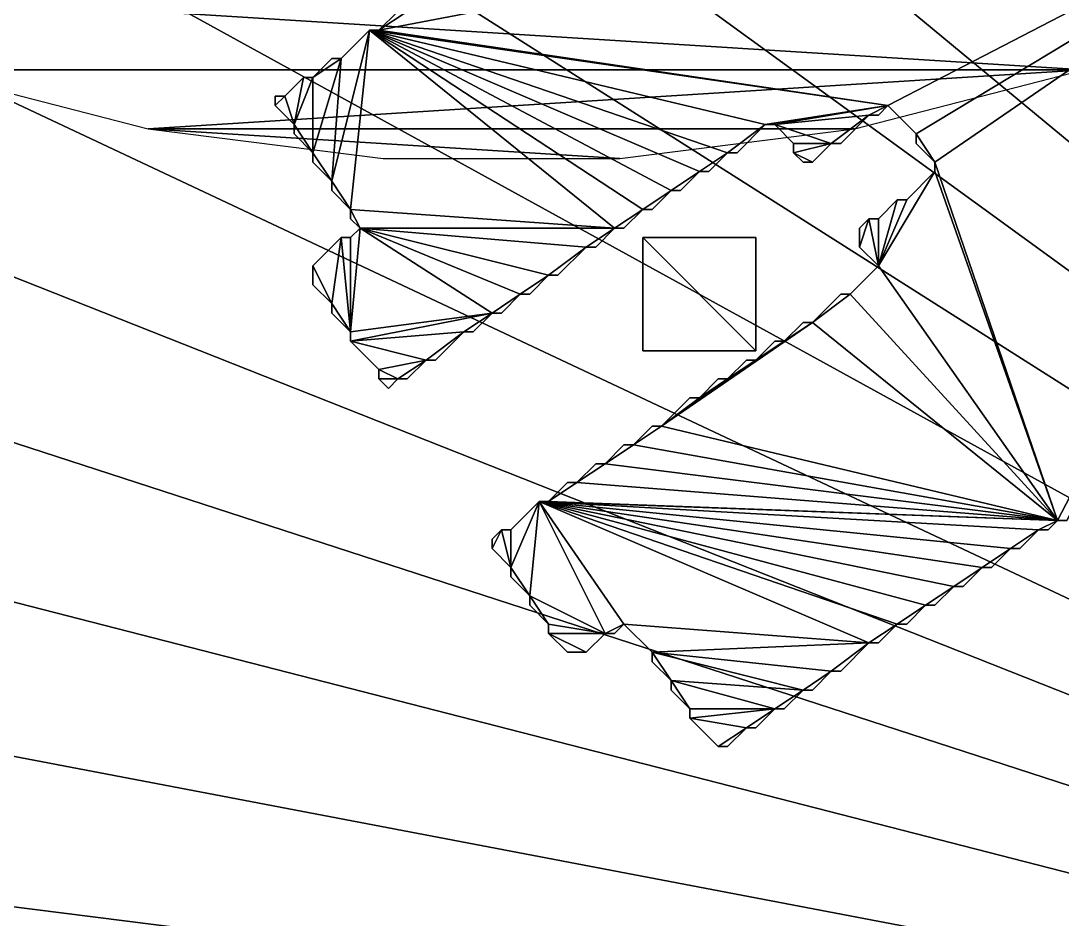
# Model space of a CAD drawing. Header units: metres. Extents: x 83 to 1014, y -33 to 839.
# Drawn here: x 232 to 342.5, y 275.7 to 371 of the extents above; entities that cross this region are included whole.
import ezdxf

# ---------------------------------------------------------------- set-up
doc = ezdxf.new("R2010")
doc.units = ezdxf.units.M

msp = doc.modelspace()

# ---------------------------------------------------------------- linework, layer by layer
for points in [[(291.44, 541.61, 250), (266.52, 538.46, 250), (479.26, 245.65, 250)], [(316.56, 541.61, 250), (291.44, 541.61, 250), (479.26, 245.65, 250)], [(341.48, 538.46, 250), (316.56, 541.61, 250), (479.26, 245.65, 250)], [(266.52, 538.46, 250), (242.2, 532.21, 250), (479.26, 245.65, 250)], [(365.8, 532.21, 250), (341.48, 538.46, 250), (479.26, 245.65, 250)], [(242.2, 532.21, 250), (218.84, 522.97, 250), (479.26, 245.65, 250)], [(218.84, 522.97, 250), (196.83, 510.87, 250), (479.26, 245.65, 250)], [(196.83, 510.87, 250), (176.52, 496.1, 250), (479.26, 245.65, 250)], [(176.52, 496.1, 250), (158.21, 478.91, 250), (479.26, 245.65, 250)], [(158.21, 478.91, 250), (142.2, 459.56, 250), (479.26, 245.65, 250)], [(142.2, 459.56, 250), (128.74, 438.35, 250), (479.26, 245.65, 250)], [(128.74, 438.35, 250), (118.04, 415.62, 250), (479.26, 245.65, 250)], [(118.04, 415.62, 250), (110.28, 391.74, 250), (479.26, 245.65, 250)], [(110.28, 391.74, 250), (105.58, 367.07, 250), (479.26, 245.65, 250)], [(270, 370), (380, 391), (273, 372)], [(324, 362), (380, 391), (270, 370)], [(273, 372, 200), (380, 391, 200), (270, 370, 200)], [(270, 370, 200), (380, 391, 200), (324, 362, 200)], [(327, 359), (380, 391), (324, 362)], [(324, 362, 200), (380, 391, 200), (327, 359, 200)], [(329, 356), (380, 391), (327, 359)], [(327, 359, 200), (380, 391, 200), (329, 356, 200)], [(329, 356), (342, 318), (380, 391)], [(380, 391, 200), (342, 318, 200), (329, 356, 200)], [(380, 391), (342, 318), (343, 318)], [(343, 318, 200), (342, 318, 200), (380, 391, 200)], [(368.16, 375.03, 250), (197.84, 375.03, 250), (344.8, 365.79, 250)], [(197.84, 375.03, 250), (221.2, 365.79, 250), (344.8, 365.79, 250)], [(270, 370), (272, 372), (270, 370, 200)], [(272, 372, 200), (270, 370, 200), (272, 372)], [(270, 370), (273, 372), (272, 372)], [(272, 372, 200), (273, 372, 200), (270, 370, 200)], [(265, 354), (269, 370), (266, 367)], [(267, 351), (269, 370), (265, 354)], [(266, 367, 200), (269, 370, 200), (265, 354, 200)], [(265, 354, 200), (269, 370, 200), (267, 351, 200)], [(266, 367), (269, 370), (266, 367, 200)], [(269, 370), (269, 370, 200), (266, 367, 200)], [(295, 349), (269, 370), (267, 351)], [(267, 351, 200), (269, 370, 200), (295, 349, 200)], [(269, 370), (270, 370), (269, 370, 200)], [(270, 370, 200), (269, 370, 200), (270, 370)], [(298, 351), (269, 370), (295, 349)], [(301, 353), (269, 370), (298, 351)], [(304, 355), (269, 370), (301, 353)], [(307, 357), (269, 370), (304, 355)], [(311, 360), (269, 370), (307, 357)], [(324, 362), (269, 370), (311, 360)], [(324, 362), (270, 370), (269, 370)], [(295, 349, 200), (269, 370, 200), (298, 351, 200)], [(298, 351, 200), (269, 370, 200), (301, 353, 200)], [(301, 353, 200), (269, 370, 200), (304, 355, 200)], [(304, 355, 200), (269, 370, 200), (307, 357, 200)], [(307, 357, 200), (269, 370, 200), (311, 360, 200)], [(311, 360, 200), (269, 370, 200), (324, 362, 200)], [(269, 370, 200), (270, 370, 200), (324, 362, 200)], [(105.58, 367.07, 250), (104, 342, 250), (479.26, 245.65, 250)], [(263, 365), (265, 367), (263, 365, 200)], [(265, 367, 200), (263, 365, 200), (265, 367)], [(263, 365), (266, 367), (265, 367)], [(263, 357), (266, 367), (263, 365)], [(265, 354), (266, 367), (263, 357)], [(265, 367, 200), (266, 367, 200), (263, 365, 200)], [(263, 365, 200), (266, 367, 200), (263, 357, 200)], [(263, 357, 200), (266, 367, 200), (265, 354, 200)], [(265, 367), (266, 367), (265, 367, 200)], [(266, 367, 200), (265, 367, 200), (266, 367)], [(221.2, 365.79, 250), (245.52, 359.54, 250), (344.8, 365.79, 250)], [(344.8, 365.79, 250), (245.52, 359.54, 250), (320.48, 359.54, 250)], [(260, 363), (262, 365), (260, 363, 200)], [(262, 365, 200), (260, 363, 200), (262, 365)], [(261, 360), (262, 365), (260, 363)], [(260, 363, 200), (262, 365, 200), (261, 360, 200)], [(261, 360), (263, 365), (262, 365)], [(263, 357), (263, 365), (261, 360)], [(262, 365, 200), (263, 365, 200), (261, 360, 200)], [(261, 360, 200), (263, 365, 200), (263, 357, 200)], [(262, 365), (263, 365), (262, 365, 200)], [(263, 365, 200), (262, 365, 200), (263, 365)], [(259, 362), (259, 363), (259, 362, 200)], [(259, 363, 200), (259, 362, 200), (259, 363)], [(259, 363), (260, 363), (259, 363, 200)], [(260, 363, 200), (259, 363, 200), (260, 363)], [(259, 362), (260, 363), (259, 363)], [(261, 360), (260, 363), (259, 362)], [(259, 363, 200), (260, 363, 200), (259, 362, 200)], [(259, 362, 200), (260, 363, 200), (261, 360, 200)], [(261, 360), (259, 362), (261, 360, 200)], [(259, 362, 200), (261, 360, 200), (259, 362)], [(324, 362), (311, 360), (312, 360)], [(312, 360, 200), (311, 360, 200), (324, 362, 200)], [(324, 362), (312, 360), (322, 361)], [(322, 361, 200), (312, 360, 200), (324, 362, 200)], [(324, 362), (322, 361), (323, 361)], [(323, 361, 200), (322, 361, 200), (324, 362, 200)], [(324, 362), (323, 361), (324, 362, 200)], [(323, 361, 200), (324, 362, 200), (323, 361)], [(327, 359), (324, 362), (327, 359, 200)], [(324, 362), (324, 362, 200), (327, 359, 200)], [(322, 361), (312, 360), (318, 358)], [(318, 358, 200), (312, 360, 200), (322, 361, 200)], [(322, 361), (318, 358), (319, 358)], [(319, 358, 200), (318, 358, 200), (322, 361, 200)], [(322, 361), (319, 358), (322, 361, 200)], [(319, 358), (319, 358, 200), (322, 361, 200)], [(323, 361), (322, 361), (323, 361, 200)], [(322, 361, 200), (323, 361, 200), (322, 361)], [(320.48, 359.54, 250), (245.52, 359.54, 250), (295.56, 356.39, 250)], [(270.44, 356.39, 250), (295.56, 356.39, 250), (245.52, 359.54, 250)], [(261, 359), (261, 360), (261, 359, 200)], [(261, 360, 200), (261, 359, 200), (261, 360)], [(263, 357), (261, 360), (261, 359)], [(261, 359, 200), (261, 360, 200), (263, 357, 200)], [(311, 360), (307, 357), (308, 357)], [(308, 357, 200), (307, 357, 200), (311, 360, 200)], [(311, 360), (308, 357), (311, 360, 200)], [(308, 357), (308, 357, 200), (311, 360, 200)], [(312, 360), (311, 360), (312, 360, 200)], [(311, 360, 200), (312, 360, 200), (311, 360)], [(314, 358), (312, 360), (314, 358, 200)], [(312, 360, 200), (314, 358, 200), (312, 360)], [(318, 358), (312, 360), (314, 358)], [(314, 358, 200), (312, 360, 200), (318, 358, 200)], [(263, 357), (261, 359), (263, 357, 200)], [(261, 359, 200), (263, 357, 200), (261, 359)], [(327, 358), (327, 359), (327, 358, 200)], [(327, 359, 200), (327, 358, 200), (327, 359)], [(329, 356), (327, 359), (327, 358)], [(327, 358, 200), (327, 359, 200), (329, 356, 200)], [(263, 356), (263, 357), (263, 356, 200)], [(263, 357, 200), (263, 356, 200), (263, 357)], [(265, 354), (263, 357), (263, 356)], [(263, 356, 200), (263, 357, 200), (265, 354, 200)], [(307, 357), (304, 355), (305, 355)], [(305, 355, 200), (304, 355, 200), (307, 357, 200)], [(307, 357), (305, 355), (307, 357, 200)], [(305, 355, 200), (307, 357, 200), (305, 355)], [(308, 357), (307, 357), (308, 357, 200)], [(307, 357, 200), (308, 357, 200), (307, 357)], [(314, 357), (314, 358), (314, 357, 200)], [(314, 358, 200), (314, 357, 200), (314, 358)], [(318, 358), (314, 357), (316, 356)], [(318, 358), (314, 358), (314, 357)], [(316, 356, 200), (314, 357, 200), (318, 358, 200)], [(314, 357, 200), (314, 358, 200), (318, 358, 200)], [(315, 356), (314, 357), (315, 356, 200)], [(314, 357, 200), (315, 356, 200), (314, 357)], [(316, 356), (314, 357), (315, 356)], [(315, 356, 200), (314, 357, 200), (316, 356, 200)], [(318, 358), (316, 356), (318, 358, 200)], [(316, 356, 200), (318, 358, 200), (316, 356)], [(319, 358), (318, 358), (319, 358, 200)], [(318, 358, 200), (319, 358, 200), (318, 358)], [(329, 356), (327, 358), (329, 356, 200)], [(327, 358, 200), (329, 356, 200), (327, 358)], [(265, 354), (263, 356), (265, 354, 200)], [(263, 356, 200), (265, 354, 200), (263, 356)], [(316, 356), (315, 356), (316, 356, 200)], [(315, 356, 200), (316, 356, 200), (315, 356)], [(329, 355), (329, 356), (329, 355, 200)], [(329, 356, 200), (329, 355, 200), (329, 356)], [(329, 355), (342, 318), (329, 356)], [(329, 356, 200), (342, 318, 200), (329, 355, 200)], [(304, 355), (301, 353), (302, 353)], [(302, 353, 200), (301, 353, 200), (304, 355, 200)], [(304, 355), (302, 353), (304, 355, 200)], [(302, 353, 200), (304, 355, 200), (302, 353)], [(305, 355), (304, 355), (305, 355, 200)], [(304, 355, 200), (305, 355, 200), (304, 355)], [(323, 345), (329, 355), (326, 352)], [(323, 345), (342, 318), (329, 355)], [(326, 352, 200), (329, 355, 200), (323, 345, 200)], [(329, 355, 200), (342, 318, 200), (323, 345, 200)], [(326, 352), (329, 355), (326, 352, 200)], [(329, 355), (329, 355, 200), (326, 352, 200)], [(265, 353), (265, 354), (265, 353, 200)], [(265, 354, 200), (265, 353, 200), (265, 354)], [(267, 351), (265, 354), (265, 353)], [(265, 353, 200), (265, 354, 200), (267, 351, 200)], [(267, 351), (265, 353), (267, 351, 200)], [(265, 353, 200), (267, 351, 200), (265, 353)], [(301, 353), (298, 351), (299, 351)], [(299, 351, 200), (298, 351, 200), (301, 353, 200)], [(301, 353), (299, 351), (301, 353, 200)], [(299, 351, 200), (301, 353, 200), (299, 351)], [(302, 353), (301, 353), (302, 353, 200)], [(301, 353, 200), (302, 353, 200), (301, 353)], [(323, 350), (325, 352), (323, 350, 200)], [(325, 352, 200), (323, 350, 200), (325, 352)], [(323, 345), (325, 352), (323, 350)], [(323, 345), (326, 352), (325, 352)], [(323, 350, 200), (325, 352, 200), (323, 345, 200)], [(325, 352, 200), (326, 352, 200), (323, 345, 200)], [(325, 352), (326, 352), (325, 352, 200)], [(326, 352, 200), (325, 352, 200), (326, 352)], [(267, 350), (267, 351), (267, 350, 200)], [(267, 351, 200), (267, 350, 200), (267, 351)], [(268, 349), (267, 351), (267, 350)], [(295, 349), (267, 351), (268, 349)], [(267, 350, 200), (267, 351, 200), (268, 349, 200)], [(268, 349, 200), (267, 351, 200), (295, 349, 200)], [(298, 351), (295, 349), (296, 349)], [(296, 349, 200), (295, 349, 200), (298, 351, 200)], [(298, 351), (296, 349), (298, 351, 200)], [(296, 349, 200), (298, 351, 200), (296, 349)], [(299, 351), (298, 351), (299, 351, 200)], [(298, 351, 200), (299, 351, 200), (298, 351)], [(268, 349), (267, 350), (268, 349, 200)], [(267, 350, 200), (268, 349, 200), (267, 350)], [(321, 349), (322, 350), (321, 349, 200)], [(322, 350, 200), (321, 349, 200), (322, 350)], [(321, 347), (322, 350), (321, 349)], [(323, 345), (322, 350), (321, 347)], [(321, 349, 200), (322, 350, 200), (321, 347, 200)], [(321, 347, 200), (322, 350, 200), (323, 345, 200)], [(322, 350), (323, 350), (322, 350, 200)], [(323, 350, 200), (322, 350, 200), (323, 350)], [(323, 345), (323, 350), (322, 350)], [(322, 350, 200), (323, 350, 200), (323, 345, 200)], [(267, 348), (268, 349), (267, 348, 200)], [(268, 349, 200), (267, 348, 200), (268, 349)], [(267, 338), (268, 349), (267, 348)], [(282, 340), (268, 349), (267, 338)], [(267, 348, 200), (268, 349, 200), (267, 338, 200)], [(267, 338, 200), (268, 349, 200), (282, 340, 200)], [(285, 342), (268, 349), (282, 340)], [(288, 344), (268, 349), (285, 342)], [(292, 347), (268, 349), (288, 344)], [(295, 349), (268, 349), (292, 347)], [(282, 340, 200), (268, 349, 200), (285, 342, 200)], [(285, 342, 200), (268, 349, 200), (288, 344, 200)], [(288, 344, 200), (268, 349, 200), (292, 347, 200)], [(292, 347, 200), (268, 349, 200), (295, 349, 200)], [(295, 349), (292, 347), (293, 347)], [(293, 347, 200), (292, 347, 200), (295, 349, 200)], [(295, 349), (293, 347), (295, 349, 200)], [(293, 347, 200), (295, 349, 200), (293, 347)], [(296, 349), (295, 349), (296, 349, 200)], [(295, 349, 200), (296, 349, 200), (295, 349)], [(321, 347), (321, 349), (321, 347, 200)], [(321, 349, 200), (321, 347, 200), (321, 349)], [(263, 345), (266, 348), (263, 345, 200)], [(266, 348), (266, 348, 200), (263, 345, 200)], [(265, 341), (266, 348), (263, 345)], [(263, 345, 200), (266, 348, 200), (265, 341, 200)], [(267, 338), (266, 348), (265, 341)], [(265, 341, 200), (266, 348, 200), (267, 338, 200)], [(266, 348), (267, 348), (266, 348, 200)], [(267, 348, 200), (266, 348, 200), (267, 348)], [(267, 338), (267, 348), (266, 348)], [(266, 348, 200), (267, 348, 200), (267, 338, 200)], [(292, 347), (288, 344), (289, 344)], [(289, 344, 200), (288, 344, 200), (292, 347, 200)], [(292, 347), (289, 344), (292, 347, 200)], [(289, 344), (289, 344, 200), (292, 347, 200)], [(293, 347), (292, 347), (293, 347, 200)], [(292, 347, 200), (293, 347, 200), (292, 347)], [(310, 348), (298, 348), (310, 348, 250)], [(298, 348, 250), (310, 348, 250), (298, 348)], [(298, 348), (298, 336), (298, 348, 250)], [(298, 336, 250), (298, 348, 250), (298, 336)], [(298, 348), (310, 336), (298, 336)], [(310, 336), (298, 348), (310, 348)], [(298, 336, 250), (310, 336, 250), (298, 348, 250)], [(310, 348, 250), (298, 348, 250), (310, 336, 250)], [(310, 336), (310, 348), (310, 336, 250)], [(310, 348, 250), (310, 336, 250), (310, 348)], [(323, 345), (321, 347), (323, 345, 200)], [(321, 347, 200), (323, 345, 200), (321, 347)], [(263, 343), (263, 345), (263, 343, 200)], [(263, 345, 200), (263, 343, 200), (263, 345)], [(265, 341), (263, 345), (263, 343)], [(263, 343, 200), (263, 345, 200), (265, 341, 200)], [(320, 342), (323, 345), (320, 342, 200)], [(323, 345), (323, 345, 200), (320, 342, 200)], [(320, 342), (342, 318), (323, 345)], [(323, 345, 200), (342, 318, 200), (320, 342, 200)], [(288, 344), (285, 342), (286, 342)], [(286, 342, 200), (285, 342, 200), (288, 344, 200)], [(288, 344), (286, 342), (288, 344, 200)], [(286, 342, 200), (288, 344, 200), (286, 342)], [(289, 344), (288, 344), (289, 344, 200)], [(288, 344, 200), (289, 344, 200), (288, 344)], [(265, 341), (263, 343), (265, 341, 200)], [(263, 343, 200), (265, 341, 200), (263, 343)], [(104, 342, 250), (105.58, 316.93, 250), (479.26, 245.65, 250)], [(285, 342), (282, 340), (283, 340)], [(283, 340, 200), (282, 340, 200), (285, 342, 200)], [(285, 342), (283, 340), (285, 342, 200)], [(283, 340, 200), (285, 342, 200), (283, 340)], [(286, 342), (285, 342), (286, 342, 200)], [(285, 342, 200), (286, 342, 200), (285, 342)], [(316, 339), (319, 342), (316, 339, 200)], [(319, 342), (319, 342, 200), (316, 339, 200)], [(316, 339), (320, 342), (319, 342)], [(316, 339), (342, 318), (320, 342)], [(319, 342, 200), (320, 342, 200), (316, 339, 200)], [(320, 342, 200), (342, 318, 200), (316, 339, 200)], [(319, 342), (320, 342), (319, 342, 200)], [(320, 342, 200), (319, 342, 200), (320, 342)], [(265, 340), (265, 341), (265, 340, 200)], [(265, 341, 200), (265, 340, 200), (265, 341)], [(267, 338), (265, 341), (265, 340)], [(265, 340, 200), (265, 341, 200), (267, 338, 200)], [(267, 338), (265, 340), (267, 338, 200)], [(265, 340, 200), (267, 338, 200), (265, 340)], [(282, 340), (267, 337), (279, 338)], [(282, 340), (267, 338), (267, 337)], [(279, 338, 200), (267, 337, 200), (282, 340, 200)], [(267, 337, 200), (267, 338, 200), (282, 340, 200)], [(282, 340), (279, 338), (280, 338)], [(280, 338, 200), (279, 338, 200), (282, 340, 200)], [(282, 340), (280, 338), (282, 340, 200)], [(280, 338, 200), (282, 340, 200), (280, 338)], [(283, 340), (282, 340), (283, 340, 200)], [(282, 340, 200), (283, 340, 200), (282, 340)], [(300, 328), (316, 339), (313, 337)], [(300, 328), (342, 318), (316, 339)], [(313, 337, 200), (316, 339, 200), (300, 328, 200)], [(316, 339, 200), (342, 318, 200), (300, 328, 200)], [(313, 337), (315, 339), (313, 337, 200)], [(315, 339, 200), (313, 337, 200), (315, 339)], [(313, 337), (316, 339), (315, 339)], [(315, 339, 200), (316, 339, 200), (313, 337, 200)], [(315, 339), (316, 339), (315, 339, 200)], [(316, 339, 200), (315, 339, 200), (316, 339)], [(267, 337), (267, 338), (267, 337, 200)], [(267, 338, 200), (267, 337, 200), (267, 338)], [(279, 338), (267, 337), (275, 335)], [(275, 335, 200), (267, 337, 200), (279, 338, 200)], [(279, 338), (275, 335), (276, 335)], [(276, 335, 200), (275, 335, 200), (279, 338, 200)], [(279, 338), (276, 335), (279, 338, 200)], [(276, 335), (276, 335, 200), (279, 338, 200)], [(280, 338), (279, 338), (280, 338, 200)], [(279, 338, 200), (280, 338, 200), (279, 338)], [(270, 334), (267, 337), (270, 334, 200)], [(267, 337), (267, 337, 200), (270, 334, 200)], [(275, 335), (267, 337), (270, 334)], [(270, 334, 200), (267, 337, 200), (275, 335, 200)], [(298, 336), (310, 336), (298, 336, 250)], [(310, 336, 250), (298, 336, 250), (310, 336)], [(300, 328), (313, 337), (310, 335)], [(310, 335, 200), (313, 337, 200), (300, 328, 200)], [(310, 335), (312, 337), (310, 335, 200)], [(312, 337, 200), (310, 335, 200), (312, 337)], [(310, 335), (313, 337), (312, 337)], [(312, 337, 200), (313, 337, 200), (310, 335, 200)], [(312, 337), (313, 337), (312, 337, 200)], [(313, 337, 200), (312, 337, 200), (313, 337)], [(275, 335), (270, 334), (272, 333)], [(272, 333, 200), (270, 334, 200), (275, 335, 200)], [(275, 335), (272, 333), (273, 333)], [(273, 333, 200), (272, 333, 200), (275, 335, 200)], [(275, 335), (273, 333), (275, 335, 200)], [(273, 333, 200), (275, 335, 200), (273, 333)], [(276, 335), (275, 335), (276, 335, 200)], [(275, 335, 200), (276, 335, 200), (275, 335)], [(300, 328), (310, 335), (307, 333)], [(307, 333, 200), (310, 335, 200), (300, 328, 200)], [(307, 333), (309, 335), (307, 333, 200)], [(309, 335, 200), (307, 333, 200), (309, 335)], [(307, 333), (310, 335), (309, 335)], [(309, 335, 200), (310, 335, 200), (307, 333, 200)], [(309, 335), (310, 335), (309, 335, 200)], [(310, 335, 200), (309, 335, 200), (310, 335)], [(270, 333), (270, 334), (270, 333, 200)], [(270, 334, 200), (270, 333, 200), (270, 334)], [(272, 333), (270, 334), (270, 333)], [(270, 333, 200), (270, 334, 200), (272, 333, 200)], [(271, 332), (270, 333), (271, 332, 200)], [(270, 333, 200), (271, 332, 200), (270, 333)], [(272, 333), (270, 333), (271, 332)], [(271, 332, 200), (270, 333, 200), (272, 333, 200)], [(272, 333), (271, 332), (272, 333, 200)], [(271, 332, 200), (272, 333, 200), (271, 332)], [(273, 333), (272, 333), (273, 333, 200)], [(272, 333, 200), (273, 333, 200), (272, 333)], [(300, 328), (307, 333), (304, 331)], [(304, 331, 200), (307, 333, 200), (300, 328, 200)], [(304, 331), (306, 333), (304, 331, 200)], [(306, 333, 200), (304, 331, 200), (306, 333)], [(304, 331), (307, 333), (306, 333)], [(306, 333, 200), (307, 333, 200), (304, 331, 200)], [(306, 333), (307, 333), (306, 333, 200)], [(307, 333, 200), (306, 333, 200), (307, 333)], [(300, 328), (303, 331), (300, 328, 200)], [(303, 331), (303, 331, 200), (300, 328, 200)], [(300, 328), (304, 331), (303, 331)], [(303, 331, 200), (304, 331, 200), (300, 328, 200)], [(303, 331), (304, 331), (303, 331, 200)], [(304, 331, 200), (303, 331, 200), (304, 331)], [(297, 326), (299, 328), (297, 326, 200)], [(299, 328, 200), (297, 326, 200), (299, 328)], [(297, 326), (300, 328), (299, 328)], [(297, 326), (342, 318), (300, 328)], [(299, 328, 200), (300, 328, 200), (297, 326, 200)], [(300, 328, 200), (342, 318, 200), (297, 326, 200)], [(299, 328), (300, 328), (299, 328, 200)], [(300, 328, 200), (299, 328, 200), (300, 328)], [(294, 324), (296, 326), (294, 324, 200)], [(296, 326, 200), (294, 324, 200), (296, 326)], [(294, 324), (297, 326), (296, 326)], [(294, 324), (342, 318), (297, 326)], [(296, 326, 200), (297, 326, 200), (294, 324, 200)], [(297, 326, 200), (342, 318, 200), (294, 324, 200)], [(296, 326), (297, 326), (296, 326, 200)], [(297, 326, 200), (296, 326, 200), (297, 326)], [(291, 322), (293, 324), (291, 322, 200)], [(293, 324, 200), (291, 322, 200), (293, 324)], [(291, 322), (294, 324), (293, 324)], [(291, 322), (342, 318), (294, 324)], [(293, 324, 200), (294, 324, 200), (291, 322, 200)], [(294, 324, 200), (342, 318, 200), (291, 322, 200)], [(293, 324), (294, 324), (293, 324, 200)], [(294, 324, 200), (293, 324, 200), (294, 324)], [(288, 320), (290, 322), (288, 320, 200)], [(290, 322, 200), (288, 320, 200), (290, 322)], [(288, 320), (291, 322), (290, 322)], [(288, 320), (342, 318), (291, 322)], [(290, 322, 200), (291, 322, 200), (288, 320, 200)], [(291, 322, 200), (342, 318, 200), (288, 320, 200)], [(290, 322), (291, 322), (290, 322, 200)], [(291, 322, 200), (290, 322, 200), (291, 322)], [(284, 317), (287, 320), (284, 317, 200)], [(287, 320), (287, 320, 200), (284, 317, 200)], [(284, 313), (287, 320), (284, 317)], [(286, 310), (287, 320), (284, 313)], [(284, 317, 200), (287, 320, 200), (284, 313, 200)], [(284, 313, 200), (287, 320, 200), (286, 310, 200)], [(294, 306), (287, 320), (286, 310)], [(286, 310, 200), (287, 320, 200), (294, 306, 200)], [(287, 320), (288, 320), (287, 320, 200)], [(288, 320, 200), (287, 320, 200), (288, 320)], [(296, 307), (287, 320), (294, 306)], [(322, 305), (287, 320), (296, 307)], [(325, 307), (287, 320), (322, 305)], [(328, 309), (287, 320), (325, 307)], [(331, 311), (287, 320), (328, 309)], [(334, 313), (287, 320), (331, 311)], [(337, 315), (287, 320), (334, 313)], [(340, 317), (287, 320), (337, 315)], [(342, 318), (287, 320), (340, 317)], [(342, 318), (288, 320), (287, 320)], [(294, 306, 200), (287, 320, 200), (296, 307, 200)], [(296, 307, 200), (287, 320, 200), (322, 305, 200)], [(322, 305, 200), (287, 320, 200), (325, 307, 200)], [(325, 307, 200), (287, 320, 200), (328, 309, 200)], [(328, 309, 200), (287, 320, 200), (331, 311, 200)], [(331, 311, 200), (287, 320, 200), (334, 313, 200)], [(334, 313, 200), (287, 320, 200), (337, 315, 200)], [(337, 315, 200), (287, 320, 200), (340, 317, 200)], [(340, 317, 200), (287, 320, 200), (342, 318, 200)], [(287, 320, 200), (288, 320, 200), (342, 318, 200)], [(342, 318), (340, 317), (341, 317)], [(341, 317, 200), (340, 317, 200), (342, 318, 200)], [(342, 318), (341, 317), (342, 318, 200)], [(341, 317, 200), (342, 318, 200), (341, 317)], [(343, 318), (342, 318), (343, 318, 200)], [(342, 318, 200), (343, 318, 200), (342, 318)], [(105.58, 316.93, 250), (110.28, 292.26, 250), (479.26, 245.65, 250)], [(282, 316), (283, 317), (282, 316, 200)], [(283, 317, 200), (282, 316, 200), (283, 317)], [(282, 315), (283, 317), (282, 316)], [(284, 313), (283, 317), (282, 315)], [(282, 316, 200), (283, 317, 200), (282, 315, 200)], [(282, 315, 200), (283, 317, 200), (284, 313, 200)], [(283, 317), (284, 317), (283, 317, 200)], [(284, 317, 200), (283, 317, 200), (284, 317)], [(284, 313), (284, 317), (283, 317)], [(283, 317, 200), (284, 317, 200), (284, 313, 200)], [(340, 317), (337, 315), (338, 315)], [(338, 315, 200), (337, 315, 200), (340, 317, 200)], [(340, 317), (338, 315), (340, 317, 200)], [(338, 315, 200), (340, 317, 200), (338, 315)], [(341, 317), (340, 317), (341, 317, 200)], [(340, 317, 200), (341, 317, 200), (340, 317)], [(282, 315), (282, 316), (282, 315, 200)], [(282, 316, 200), (282, 315, 200), (282, 316)], [(284, 313), (282, 315), (284, 313, 200)], [(282, 315, 200), (284, 313, 200), (282, 315)], [(337, 315), (334, 313), (335, 313)], [(335, 313, 200), (334, 313, 200), (337, 315, 200)], [(337, 315), (335, 313), (337, 315, 200)], [(335, 313, 200), (337, 315, 200), (335, 313)], [(338, 315), (337, 315), (338, 315, 200)], [(337, 315, 200), (338, 315, 200), (337, 315)], [(284, 312), (284, 313), (284, 312, 200)], [(284, 313, 200), (284, 312, 200), (284, 313)], [(286, 310), (284, 313), (284, 312)], [(284, 312, 200), (284, 313, 200), (286, 310, 200)], [(334, 313), (331, 311), (332, 311)], [(332, 311, 200), (331, 311, 200), (334, 313, 200)], [(334, 313), (332, 311), (334, 313, 200)], [(332, 311, 200), (334, 313, 200), (332, 311)], [(335, 313), (334, 313), (335, 313, 200)], [(334, 313, 200), (335, 313, 200), (334, 313)], [(286, 310), (284, 312), (286, 310, 200)], [(284, 312, 200), (286, 310, 200), (284, 312)], [(331, 311), (328, 309), (329, 309)], [(329, 309, 200), (328, 309, 200), (331, 311, 200)], [(331, 311), (329, 309), (331, 311, 200)], [(329, 309, 200), (331, 311, 200), (329, 309)], [(332, 311), (331, 311), (332, 311, 200)], [(331, 311, 200), (332, 311, 200), (331, 311)], [(286, 309), (286, 310), (286, 309, 200)], [(286, 310, 200), (286, 309, 200), (286, 310)], [(288, 307), (286, 310), (286, 309)], [(294, 306), (286, 310), (288, 307)], [(286, 309, 200), (286, 310, 200), (288, 307, 200)], [(288, 307, 200), (286, 310, 200), (294, 306, 200)], [(288, 307), (286, 309), (288, 307, 200)], [(286, 309, 200), (288, 307, 200), (286, 309)], [(328, 309), (325, 307), (326, 307)], [(326, 307, 200), (325, 307, 200), (328, 309, 200)], [(328, 309), (326, 307), (328, 309, 200)], [(326, 307, 200), (328, 309, 200), (326, 307)], [(329, 309), (328, 309), (329, 309, 200)], [(328, 309, 200), (329, 309, 200), (328, 309)], [(288, 306), (288, 307), (288, 306, 200)], [(288, 307, 200), (288, 306, 200), (288, 307)], [(294, 306), (288, 307), (288, 306)], [(288, 306, 200), (288, 307, 200), (294, 306, 200)], [(296, 307), (294, 306), (295, 306)], [(295, 306, 200), (294, 306, 200), (296, 307, 200)], [(296, 307), (295, 306), (296, 307, 200)], [(295, 306, 200), (296, 307, 200), (295, 306)], [(299, 304), (296, 307), (299, 304, 200)], [(296, 307), (296, 307, 200), (299, 304, 200)], [(322, 305), (296, 307), (299, 304)], [(299, 304, 200), (296, 307, 200), (322, 305, 200)], [(325, 307), (322, 305), (323, 305)], [(323, 305, 200), (322, 305, 200), (325, 307, 200)], [(325, 307), (323, 305), (325, 307, 200)], [(323, 305, 200), (325, 307, 200), (323, 305)], [(326, 307), (325, 307), (326, 307, 200)], [(325, 307, 200), (326, 307, 200), (325, 307)], [(290, 304), (288, 306), (290, 304, 200)], [(288, 306, 200), (290, 304, 200), (288, 306)], [(292, 304), (288, 306), (290, 304)], [(294, 306), (288, 306), (292, 304)], [(290, 304, 200), (288, 306, 200), (292, 304, 200)], [(292, 304, 200), (288, 306, 200), (294, 306, 200)], [(294, 306), (292, 304), (294, 306, 200)], [(292, 304, 200), (294, 306, 200), (292, 304)], [(295, 306), (294, 306), (295, 306, 200)], [(294, 306, 200), (295, 306, 200), (294, 306)], [(322, 305), (299, 304), (318, 302)], [(318, 302, 200), (299, 304, 200), (322, 305, 200)], [(322, 305), (318, 302), (319, 302)], [(319, 302, 200), (318, 302, 200), (322, 305, 200)], [(322, 305), (319, 302), (322, 305, 200)], [(319, 302), (319, 302, 200), (322, 305, 200)], [(323, 305), (322, 305), (323, 305, 200)], [(322, 305, 200), (323, 305, 200), (322, 305)], [(292, 304), (290, 304), (292, 304, 200)], [(290, 304, 200), (292, 304, 200), (290, 304)], [(299, 303), (299, 304), (299, 303, 200)], [(299, 304, 200), (299, 303, 200), (299, 304)], [(301, 301), (299, 304), (299, 303)], [(315, 300), (299, 304), (301, 301)], [(318, 302), (299, 304), (315, 300)], [(299, 303, 200), (299, 304, 200), (301, 301, 200)], [(301, 301, 200), (299, 304, 200), (315, 300, 200)], [(315, 300, 200), (299, 304, 200), (318, 302, 200)], [(301, 301), (299, 303), (301, 301, 200)], [(299, 303, 200), (301, 301, 200), (299, 303)], [(318, 302), (315, 300), (316, 300)], [(316, 300, 200), (315, 300, 200), (318, 302, 200)], [(318, 302), (316, 300), (318, 302, 200)], [(316, 300, 200), (318, 302, 200), (316, 300)], [(319, 302), (318, 302), (319, 302, 200)], [(318, 302, 200), (319, 302, 200), (318, 302)], [(301, 300), (301, 301), (301, 300, 200)], [(301, 301, 200), (301, 300, 200), (301, 301)], [(303, 298), (301, 301), (301, 300)], [(312, 298), (301, 301), (303, 298)], [(315, 300), (301, 301), (312, 298)], [(301, 300, 200), (301, 301, 200), (303, 298, 200)], [(303, 298, 200), (301, 301, 200), (312, 298, 200)], [(312, 298, 200), (301, 301, 200), (315, 300, 200)], [(303, 298), (301, 300), (303, 298, 200)], [(301, 300, 200), (303, 298, 200), (301, 300)], [(315, 300), (312, 298), (313, 298)], [(313, 298, 200), (312, 298, 200), (315, 300, 200)], [(315, 300), (313, 298), (315, 300, 200)], [(313, 298, 200), (315, 300, 200), (313, 298)], [(316, 300), (315, 300), (316, 300, 200)], [(315, 300, 200), (316, 300, 200), (315, 300)], [(303, 297), (303, 298), (303, 297, 200)], [(303, 298, 200), (303, 297, 200), (303, 298)], [(312, 298), (303, 297), (309, 296)], [(312, 298), (303, 298), (303, 297)], [(309, 296, 200), (303, 297, 200), (312, 298, 200)], [(303, 297, 200), (303, 298, 200), (312, 298, 200)], [(312, 298), (309, 296), (310, 296)], [(310, 296, 200), (309, 296, 200), (312, 298, 200)], [(312, 298), (310, 296), (312, 298, 200)], [(310, 296, 200), (312, 298, 200), (310, 296)], [(313, 298), (312, 298), (313, 298, 200)], [(312, 298, 200), (313, 298, 200), (312, 298)], [(306, 294), (303, 297), (306, 294, 200)], [(303, 297), (303, 297, 200), (306, 294, 200)], [(309, 296), (303, 297), (306, 294)], [(306, 294, 200), (303, 297, 200), (309, 296, 200)], [(309, 296), (306, 294), (307, 294)], [(307, 294, 200), (306, 294, 200), (309, 296, 200)], [(309, 296), (307, 294), (309, 296, 200)], [(307, 294, 200), (309, 296, 200), (307, 294)], [(310, 296), (309, 296), (310, 296, 200)], [(309, 296, 200), (310, 296, 200), (309, 296)], [(307, 294), (306, 294), (307, 294, 200)], [(306, 294, 200), (307, 294, 200), (306, 294)], [(110.28, 292.26, 250), (118.04, 268.38, 250), (479.26, 245.65, 250)]]:
    msp.add_3dface(points)

doc.saveas('drawing.dxf')
